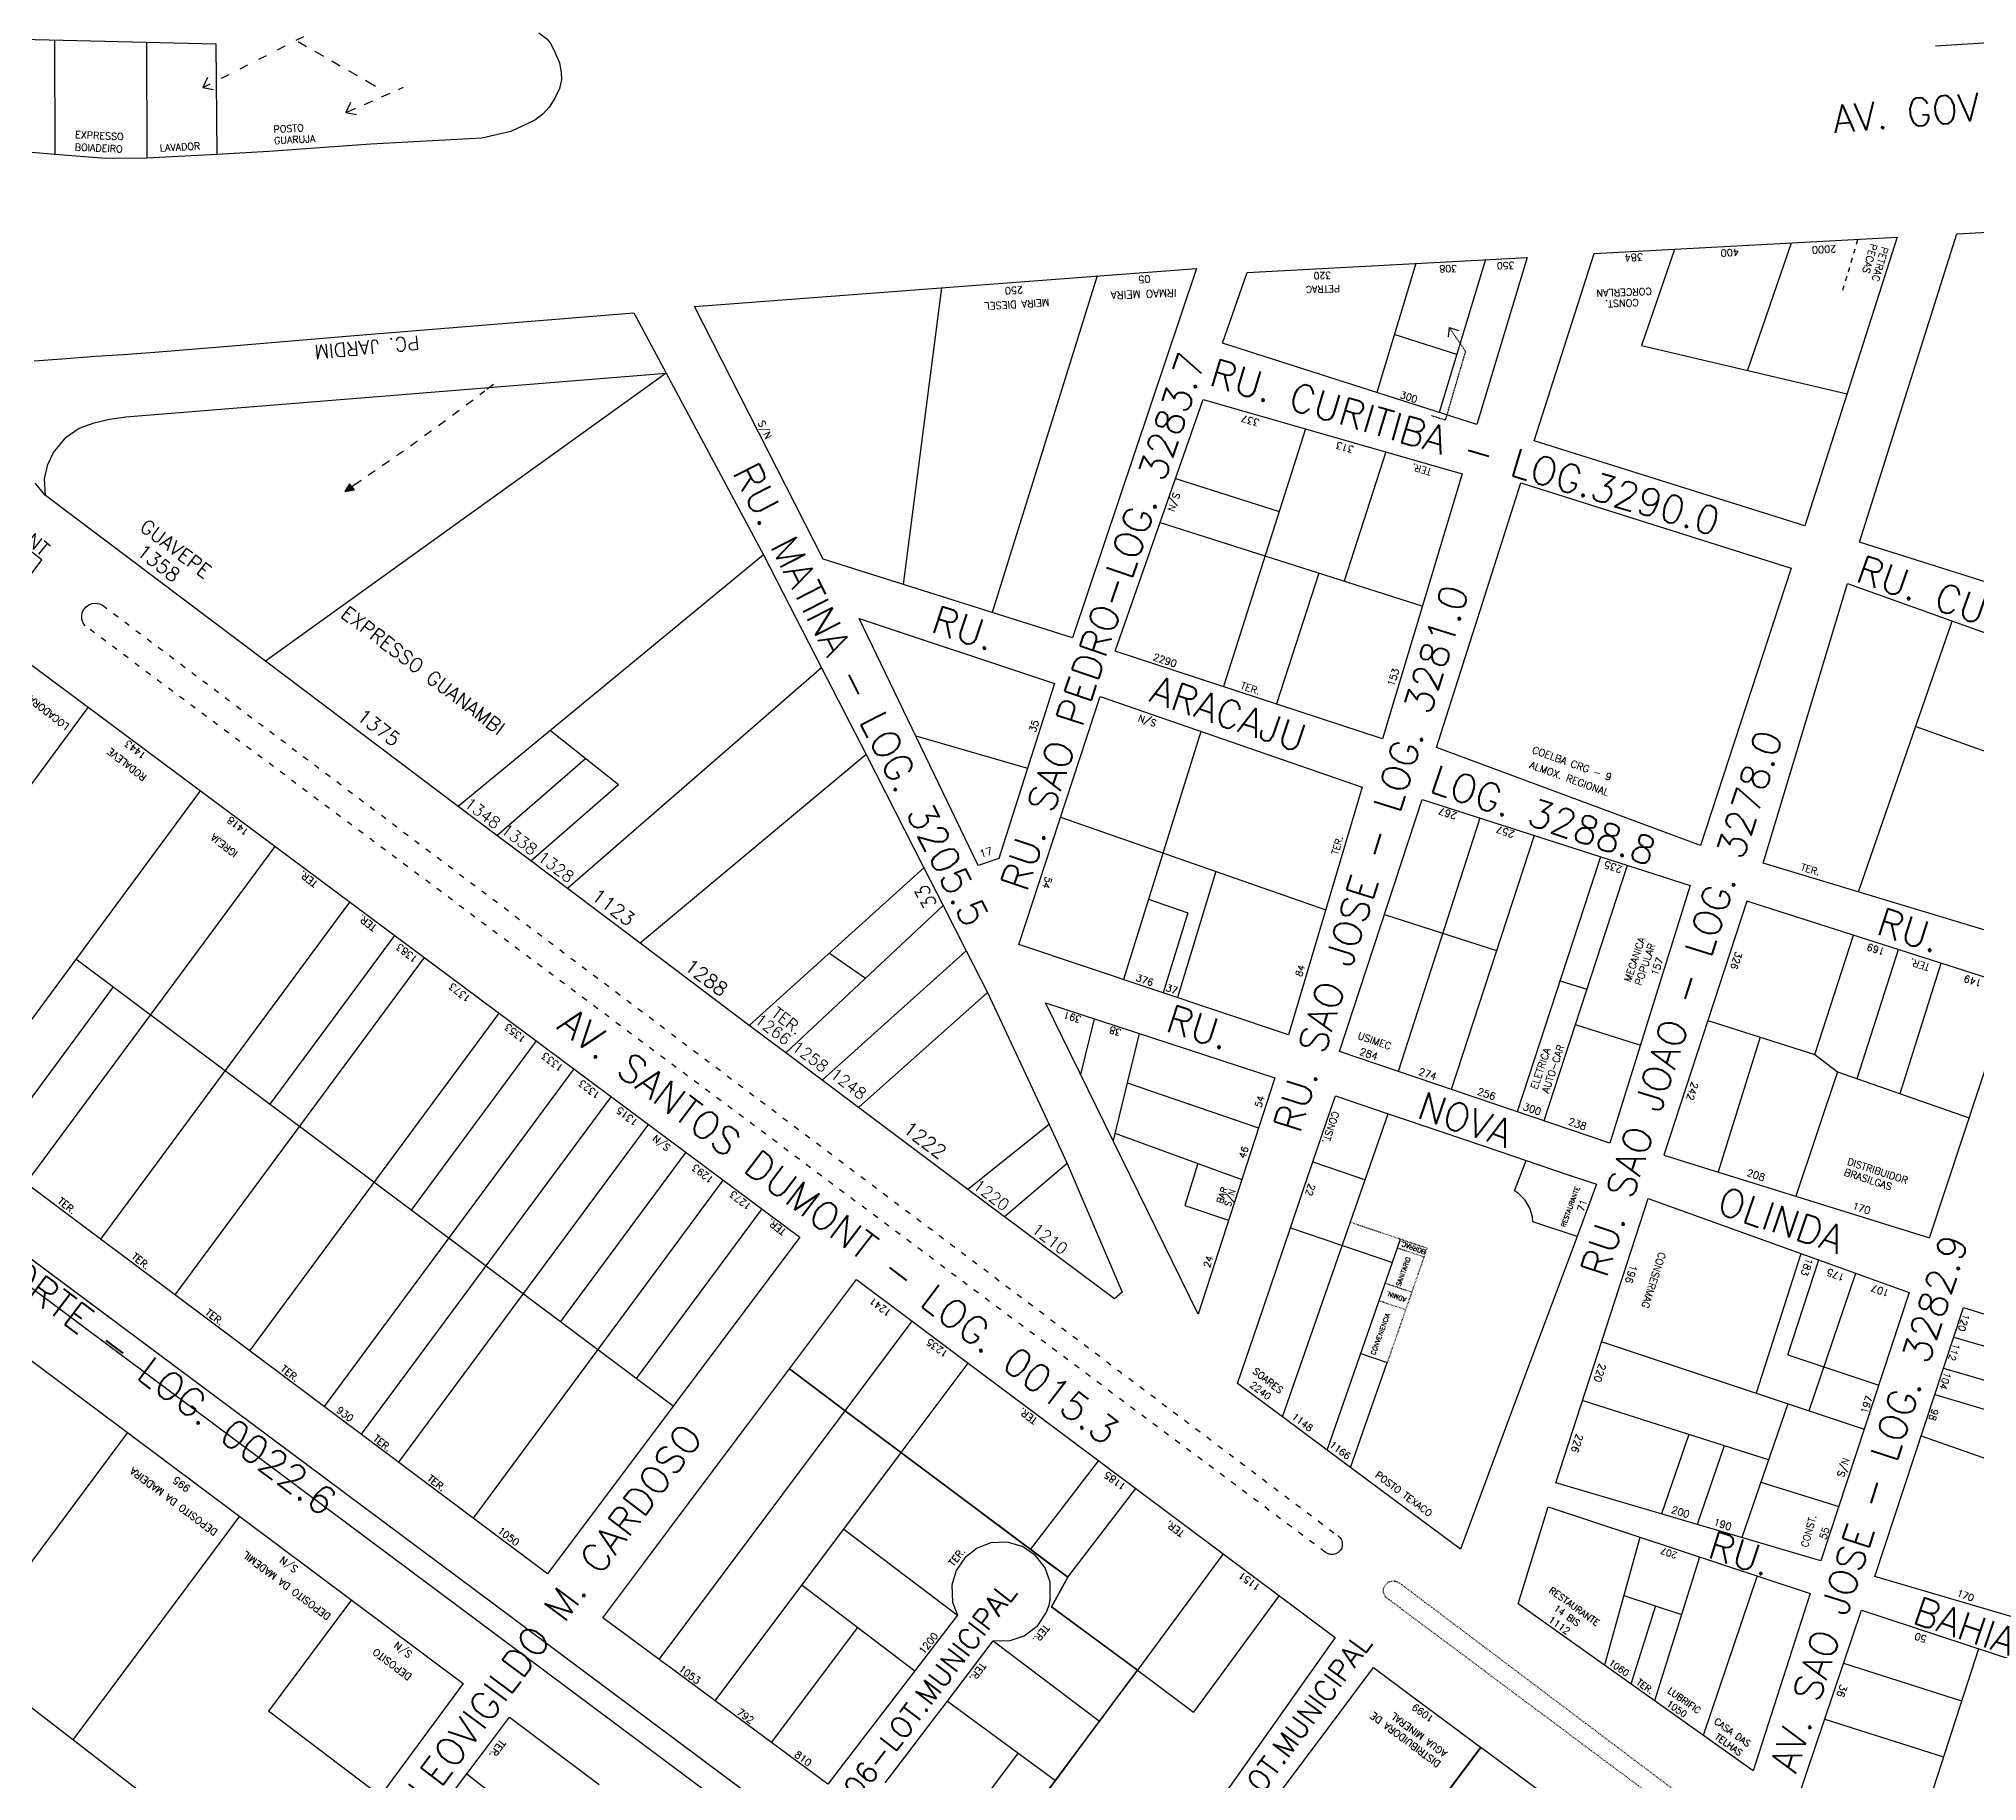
# Model space of a CAD drawing. Extents: x 714896 to 749292, y 8417558 to 8447149.
# Drawn here: x 738444 to 738860.4, y 8427548.8 to 8427923.2 of the extents above; entities that cross this region are included whole.
import ezdxf

# ---------------------------------------------------------------- set-up
doc = ezdxf.new("R2010")
doc.units = 0
doc.header["$MEASUREMENT"] = 0
doc.linetypes.add('ACAD_ISO03W100', pattern=[30, 12, -18])
for name, color, linetype in [('LOTE', 7, 'CONTINUOUS'), ('NUM-PORTA', 7, 'CONTINUOUS'), ('QUADRA', 6, 'CONTINUOUS'), ('TEXTO', 7, 'CONTINUOUS'), ('TEXTODERUA', 3, 'CONTINUOUS')]:
    doc.layers.add(name, color=color, linetype=linetype)
doc.styles.add('ROMANS', font='ROMANS.SHX', dxfattribs={"height": 1.5})

msp = doc.modelspace()

# ---------------------------------------------------------------- hatches: boundary and pattern name
at = {"layer": 'LOTE'}
msp.add_hatch(color=7, dxfattribs=at).paths.add_polyline_path([(738511.79, 8427826.22), (738510.71, 8427827.51), (738509.73, 8427825.88)])

# ---------------------------------------------------------------- linework, layer by layer
at = {"layer": 'LOTE', "color": 7}
for p, q in [((738437.26, 8427923.14), (738481.98, 8427922.1)), ((738447.33, 8427922.91), (738447.41, 8427898.29)), ((738467.12, 8427922.45), (738467.2, 8427897.48)), ((738481.98, 8427922.1), (738482.18, 8427898.32)), ((738499.67, 8427922.56), (738501.48, 8427921.52)), ((738503.29, 8427920.48), (738505.1, 8427919.45)), ((738506.91, 8427918.41), (738508.72, 8427917.37)), ((738510.53, 8427916.33), (738512.35, 8427915.29)), ((738480.19, 8427914.85), (738479.21, 8427912.67)), ((738479.21, 8427912.67), (738481.47, 8427912.26)), ((738514.16, 8427914.25), (738516.32, 8427913.01)), ((738517.59, 8427910.66), (738519.43, 8427911.47)), ((738521.27, 8427912.28), (738522.32, 8427912.74)), ((738510.93, 8427909.49), (738509.94, 8427907.31)), ((738509.94, 8427907.31), (738512.06, 8427908.24)), ((738509.94, 8427907.31), (738512.2, 8427906.9)), ((738513.9, 8427909.04), (738515.74, 8427909.85)), ((738795.36, 8427877.91, 530.1), (738788.27, 8427857.28, 528.96)), ((738820.4, 8427879.27, 530.1), (738811.01, 8427851.93, 528.59)), ((738833.87, 8427877.07, 529.58), (738834.16, 8427878.06, 529.71)), ((738834.46, 8427879.06, 529.88), (738834.76, 8427880.05, 530.1)), ((738832.7, 8427873.12, 529.24), (738832.99, 8427874.11, 529.31)), ((738833.28, 8427875.09, 529.38), (738833.58, 8427876.08, 529.47)), ((738637.86, 8427869.66, 527.7), (738629.66, 8427805.92, 527.26)), ((738671.33, 8427872.19, 527.7), (738648.8, 8427799.87, 527.26)), ((738831.53, 8427869.18, 529.06), (738831.82, 8427870.16, 529.1)), ((738832.11, 8427871.15, 529.14), (738832.41, 8427872.13, 529.19)), ((738788.27, 8427857.28, 528.96), (738832.44, 8427846.89, 528.47)), ((738578.76, 8427851.34), (738492.66, 8427789.43, 533.8)), ((738541.68, 8427848.91, 529.13), (738540.21, 8427847.78, 529.12)), ((738537.27, 8427845.53, 529.11), (738535.78, 8427844.41, 529.11)), ((738539.79, 8427847.45, 529.12), (738538.74, 8427846.65, 529.11)), ((738531.32, 8427841.09, 529.1), (738529.83, 8427839.99, 529.11)), ((738534.3, 8427843.3, 529.1), (738532.81, 8427842.19, 529.1)), ((738525.33, 8427836.74, 529.12), (738523.82, 8427835.66, 529.13)), ((738528.33, 8427838.9, 529.11), (738526.83, 8427837.82, 529.12)), ((738716.08, 8427839.36, 531.96), (738698.49, 8427783.97, 526.06)), ((738519.28, 8427832.46, 529.16), (738517.76, 8427831.4, 529.18)), ((738522.31, 8427834.59, 529.14), (738520.8, 8427833.52, 529.15)), ((738733.37, 8427834.38, 531.96), (738724.39, 8427806.64, 528.39)), ((738513.2, 8427828.26, 529.23), (738510.78, 8427826.63, 529.26)), ((738516.24, 8427830.35, 529.19), (738514.72, 8427829.31, 529.21)), ((738688.15, 8427828.67, 528.12), (738710.43, 8427821.58, 528.34)), ((738684.86, 8427819.23, 528.12), (738741.09, 8427801.32, 528.68)), ((738599.65, 8427812.3, 527.77), (738534.09, 8427758.24, 532.15)), ((738718.96, 8427808.32, 529.67), (738709.88, 8427780.25, 526.06)), ((738834.9, 8427739.86, 525.58), (738854.97, 8427798.06, 529.1)), ((738612.1, 8427788.02, 527.75), (738557.53, 8427740.59, 532.15)), ((738553.88, 8427774.56, 529.66), (738568.52, 8427762.92, 529.67)), ((738632.34, 8427773.39, 528.5), (738656.38, 8427766.42, 529.51)), ((738693.6, 8427774.3, 527.43), (738676.99, 8427721.04, 524.1)), ((738621.67, 8427769.36, 527.73), (738573.16, 8427728.82, 532.15)), ((738663.47, 8427755.91, 532.11), (738720.43, 8427736.03, 527.58)), ((738753.51, 8427755.73, 530.51), (738736.01, 8427701.28)), ((738765.2, 8427751.98, 532.86), (738747.37, 8427697.43)), ((738634.08, 8427745.07, 527.71), (738596.6, 8427711.18, 532.14)), ((738696.82, 8427744.23, 527.59), (738688.56, 8427717.16, 524.11)), ((738779.48, 8427747.4, 532.86), (738761.58, 8427692.63, 530.51)), ((738785.19, 8427745.56, 532.86), (738767.27, 8427690.71, 530.51)), ((738638.21, 8427736.98, 527.69), (738604.41, 8427705.3, 532.14)), ((738682.38, 8427738.33, 524.77), (738690.77, 8427735.4, 524.1)), ((738690.77, 8427735.4, 526.31), (738685.52, 8427718.18, 524.1)), ((738825.52, 8427704.94, 529.58), (738833.79, 8427730.56, 528.7)), ((738643.2, 8427727.21, 527.67), (738612.23, 8427699.41, 532.13)), ((738613.8, 8427726.73, 529.14), (738621.53, 8427721.35, 528.97)), ((738834.57, 8427699.75, 529.8), (738843.48, 8427727.46, 528.7)), ((738843.84, 8427696.52, 530), (738852.6, 8427724.54, 528.7)), ((738647.76, 8427718.28, 527.65), (738620.04, 8427693.53, 532.13)), ((738670.7, 8427712.59), (738667.78, 8427700.64, 0.73)), ((738802.5, 8427712.22, 528.69), (738825.52, 8427704.94, 529.58)), ((738680.35, 8427709.44, 530.23), (738674.73, 8427686.47, 531.64)), ((738813.74, 8427708.67, 529.31), (738804.72, 8427679.71, 530.73)), ((738825.52, 8427704.94, 529.58), (738830.34, 8427701.22, 529.72)), ((738677.79, 8427698.88, 531.04), (738706, 8427689.16, 531.01)), ((738830.34, 8427701.22, 529.72), (738821.38, 8427674.52, 530.73)), ((738830.34, 8427701.22, 529.72), (738858.67, 8427691.36, 530.73)), ((738660.99, 8427689.89, 527.74), (738643.56, 8427675.94, 532.08)), ((738675.12, 8427688.02, 531.56), (738702.41, 8427678.08, 531.01)), ((738664.89, 8427681.51), (738651.4, 8427670.08)), ((738692.96, 8427681.53, 531.06), (738690.17, 8427672.52, 531.23)), ((738690.17, 8427672.52, 531.23), (738699.57, 8427669.31, 531.01)), ((738812.98, 8427632.24, 534.75), (738822.57, 8427662.17, 532.17)), ((738819.67, 8427640.43, 533.63), (738826.34, 8427660.82, 532.17)), ((738824.3, 8427628.46, 534.29), (738834.31, 8427657.95, 532.17)), ((738617.21, 8427628.37, 539.89), (738631.61, 8427647.61, 539.7)), ((738779.78, 8427643.21, 534.78), (738836.09, 8427624.41, 532.76)), ((738819.67, 8427640.43, 533.46), (738839.22, 8427633.91, 532.76)), ((738855.34, 8427644.2, 534.12), (738869.49, 8427640.03, 533.42)), ((738629.23, 8427619.39, 539.66), (738643.62, 8427638.63, 539.7)), ((738853.14, 8427637.55, 534.12), (738867.57, 8427633.3, 533.41)), ((738851.26, 8427631.85, 534.12), (738865.93, 8427627.53, 533.4)), ((738577.24, 8427574.96, 540.43), (738617.22, 8427628.38, 539.89)), ((738815.56, 8427617.82, 535.45), (738775.7, 8427630.5, 534.78)), ((738819.72, 8427629.88, 534.54), (738809.81, 8427601.16, 539.59)), ((738463.05, 8427623.7), (738427.51, 8427576.02, 3.28)), ((738589.3, 8427566.04, 540.43), (738629.28, 8427619.46, 539.89)), ((738798.42, 8427623.27, 536.59), (738792.54, 8427606.23, 539.59)), ((738806.04, 8427620.85, 536.62), (738800.22, 8427603.98, 539.59)), ((738848.36, 8427623.04, 534.12), (738891.53, 8427607.71, 533.12)), ((738657.01, 8427598.61, 539.48), (738671.65, 8427617.67, 539.7)), ((738665.02, 8427592.62, 539.48), (738679.66, 8427611.68, 539.7)), ((738813.92, 8427613.04, 536.04), (738830.63, 8427607.84, 532.76)), ((738487.08, 8427605.74), (738451.27, 8427557.7, 3.31)), ((738616.91, 8427602.93, 539.5), (738641.31, 8427584.44, 539.34)), ((738787.91, 8427601.18, 534.65), (738780.29, 8427573.71, 533.74)), ((738698.41, 8427597.65, 539.7), (738679.98, 8427572.65, 540.43)), ((738800.7, 8427596.97, 534.65), (738791.07, 8427566.05, 533.74)), ((738607.92, 8427590.92, 539.49), (738632.18, 8427572.53, 539.34)), ((738813.11, 8427592.91, 536.1), (738801.5, 8427558.64, 533.74)), ((738511.11, 8427587.78), (738493.29, 8427563.87, 1.65)), ((738710.42, 8427588.67, 539.7), (738691.99, 8427563.67, 540.43)), ((738791.24, 8427586.45, 534.23), (738786, 8427569.66, 533.74)), ((738601.36, 8427557.12, 540.43), (738619.88, 8427581.86, 540.18)), ((738648.99, 8427578.98, 539.49), (738671.84, 8427561.67, 539.34)), ((738831.67, 8427574.15), (738857.03, 8427566.09, 0.58)), ((738860.64, 8427577.25, 534.86), (738844.41, 8427527.09, 535.96)), ((738639.17, 8427566, 539.63), (738662.38, 8427548.96, 539.49)), ((738517.33, 8427545.67), (738493.29, 8427563.87, 1.65)), ((738827.62, 8427562.14), (738853.13, 8427554.04, 0.58)), ((738654.32, 8427554.87, 539.5), (738636.42, 8427530.93, 540.42))]:
    msp.add_line(p, q, dxfattribs=at)
at = {"layer": 'LOTE', "color": 7, "linetype": 'ACAD_ISO03W100', "ltscale": 0.15, "flags": 128}
msp.add_lwpolyline([(738479.21, 8427912.67), (738535.81, 8427941.31)], dxfattribs=at)
at = {"layer": 'LOTE', "color": 7, "linetype": 'CONTINUOUS'}
msp.add_lwpolyline([(738936.97, 8427936.25), (738933.82, 8427926.76), (738926.63, 8427930.28), (738918.21, 8427933.11), (738909.85, 8427934.73), (738905.65, 8427935.12), (738902.11, 8427935.24), (738894.1, 8427934.78), (738886.1, 8427933.32), (738877.61, 8427930.58), (738869.75, 8427926.79), (738862.9, 8427922.32), (738851.38, 8427921.59), (738851.38, 8427921.59)], dxfattribs=at)
at = {"layer": 'LOTE', "color": 7, "flags": 128}
for points in [[(738739.75, 8427874.89), (738731.39, 8427847.16)], [(738754.73, 8427875.7), (738744.82, 8427842.86)], [(738748.58, 8427855.31), (738735.14, 8427859.61)], [(738784.45, 8427588.7), (738796.85, 8427584.59)], [(738679.98, 8427572.65), (738691.99, 8427563.67)]]:
    msp.add_lwpolyline(points, dxfattribs=at)
at = {"layer": 'LOTE', "color": 3, "linetype": 'ACAD_ISO03W100', "ltscale": 0.005, "flags": 128}
msp.add_lwpolyline([(738743.14, 8427842.21), (738746.17, 8427841.25), (738750.48, 8427855.99), (738746.97, 8427861.09)], dxfattribs=at)
at = {"layer": 'LOTE', "color": 3, "flags": 128}
for points in [[(738746.97, 8427861.09), (738746.72, 8427859.12)], [(738746.97, 8427861.09), (738748.91, 8427860.47)]]:
    msp.add_lwpolyline(points, dxfattribs=at)
at = {"layer": 'LOTE', "color": 7}
for points in [[(738445.39, 8427825.01), (738445.21, 8427828.61), (738445.91, 8427831.71), (738447.13, 8427834.27), (738449.87, 8427837.55), (738452.66, 8427839.47), (738455.87, 8427840.62), (738459.19, 8427841.42), (738462.65, 8427841.95), (738578.76, 8427851.34)], [(738542.38, 8427752), (738561.43, 8427768.56)], [(738549.65, 8427746.52), (738568.52, 8427762.92)]]:
    msp.add_lwpolyline(points, dxfattribs=at)
msp.add_lwpolyline([(738511.79, 8427826.22), (738510.71, 8427827.51), (738509.73, 8427825.88), (738511.79, 8427826.22)], close=True, dxfattribs=at)
at = {"layer": 'LOTE', "color": 7, "linetype": 'ACAD_ISO03W100', "ltscale": 0.1, "elevation": 524.92}
msp.add_lwpolyline([(738723.01, 8427601.56), (738723.47, 8427601.15), (738723.79, 8427600.65), (738723.97, 8427600.08), (738723.98, 8427599.41), (738723.85, 8427598.89), (738723.59, 8427598.42), (738723.12, 8427597.94), (738722.58, 8427597.63), (738722.01, 8427597.49), (738721.39, 8427597.52), (738720.83, 8427597.69), (738720.32, 8427598.02), (738453.92, 8427797.01), (738453.48, 8427797.67), (738453.24, 8427798.37), (738453.18, 8427799.04), (738453.32, 8427799.88), (738453.65, 8427800.57), (738454.13, 8427801.13), (738454.73, 8427801.56), (738455.45, 8427801.83), (738456.18, 8427801.9), (738457, 8427801.77), (738457.65, 8427801.47), (738723.01, 8427601.56)], close=True, dxfattribs=at)
at = {"layer": 'LOTE', "color": 7, "linetype": 'CONTINUOUS', "flags": 128}
for points in [[(738403.42, 8427710.25), (738454.58, 8427779.48)], [(738847.16, 8427775.43), (738882.51, 8427762.79)], [(738478.65, 8427761.57), (738425.19, 8427689.24)], [(738494.69, 8427749.63), (738441.2, 8427677.26)], [(738510.73, 8427737.69), (738457.21, 8427665.27)], [(738733.03, 8427734.99), (738757.12, 8427727.27)], [(738520.36, 8427730.53), (738493.57, 8427694.27)], [(738580.25, 8427629.39), (738451.94, 8427725.43)], [(738526.78, 8427725.75), (738473.22, 8427653.29)], [(738459.94, 8427719.44), (738433.19, 8427683.25)], [(738542.82, 8427713.81), (738489.24, 8427641.3)], [(738774.03, 8427711.4), (738788.01, 8427706.91)], [(738550.84, 8427707.84), (738523.96, 8427671.46)], [(738558.87, 8427701.87), (738505.25, 8427629.32)], [(738566.89, 8427695.9), (738513.25, 8427623.33)], [(738711.11, 8427627.1), (738733.86, 8427692.21)], [(738574.91, 8427689.93), (738521.26, 8427617.33)], [(738582.93, 8427683.96), (738556.04, 8427647.57)], [(738717.67, 8427681.86), (738728.97, 8427678.03)], [(738590.95, 8427677.99), (738537.27, 8427605.35)], [(738599.27, 8427671.8), (738572.32, 8427635.33)], [(738712.84, 8427667.66), (738734.76, 8427660.23)], [(738727.97, 8427640.71), (738733.65, 8427638.79)], [(738725.78, 8427616.18), (738733.65, 8427638.79)], [(738535.95, 8427550.37), (738583.72, 8427512.84)]]:
    msp.add_lwpolyline(points, dxfattribs=at)
at = {"layer": 'LOTE', "color": 7, "linetype": 'CONTINUOUS', "elevation": 532.86, "flags": 128}
msp.add_lwpolyline([(738770.78, 8427720.78), (738776.5, 8427718.95)], dxfattribs=at)
at = {"layer": 'LOTE', "color": 7, "linetype": 'CONTINUOUS', "flags": 128}
msp.add_lwpolyline([(738774.42, 8427665.8), (738764.94, 8427669.01, 0.246642), (738761.01, 8427675.62), (738763.46, 8427682.18)], format="xyb", dxfattribs=at)
at = {"layer": 'LOTE', "color": 7, "ltscale": 0.01, "flags": 128}
msp.add_lwpolyline([(738720.74, 8427619.93), (738736.51, 8427665.27)], dxfattribs=at)
at = {"layer": 'LOTE', "color": 7, "linetype": 'ACAD_ISO03W100', "ltscale": 0.01, "flags": 128}
for points in [[(738725.72, 8427668.92), (738742.19, 8427663.34)], [(738742.19, 8427663.34), (738733.65, 8427638.79)], [(738735.85, 8427663.38), (738741.54, 8427661.45)], [(738733.22, 8427655.82), (738738.91, 8427653.9)], [(738731.91, 8427652.04), (738737.59, 8427650.12)]]:
    msp.add_lwpolyline(points, dxfattribs=at)
at = {"layer": 'LOTE', "color": 7, "linetype": 'ACAD_ISO03W100', "ltscale": 0.005, "elevation": 537.31}
for points in [[(738441.54, 8427661.62), (738545.92, 8427583.74), (738556.16, 8427576.11), (738606.48, 8427538.56), (738612.81, 8427533.84), (738716, 8427456.85), (738722.61, 8427451.91), (738775.13, 8427412.73), (738779.8, 8427409.25), (738884.7, 8427330.98)], [(738878.57, 8427329.32), (738780.5, 8427402.49), (738769.3, 8427410.84), (738720.21, 8427447.47), (738710.7, 8427454.56), (738608.12, 8427531.1), (738598.74, 8427538.09), (738552.96, 8427572.25), (738542.82, 8427579.81), (738438.96, 8427657.31)]]:
    msp.add_lwpolyline(points, dxfattribs=at)
at = {"layer": 'LOTE', "color": 7, "linetype": 'ACAD_ISO03W100', "ltscale": 0.01, "elevation": 536.45}
msp.add_lwpolyline([(738993.23, 8427394.22), (738734.04, 8427587.8), (738733.52, 8427588.14), (738733.24, 8427588.45), (738732.96, 8427588.99), (738732.84, 8427589.47), (738732.86, 8427590.12), (738733, 8427590.56), (738733.32, 8427591.09), (738733.8, 8427591.51), (738734.23, 8427591.72), (738734.82, 8427591.85), (738735.37, 8427591.81), (738735.81, 8427591.67), (738736.33, 8427591.34), (738994.83, 8427396.49)], dxfattribs=at)
at = {"layer": 'LOTE', "color": 7, "elevation": 533.16, "flags": 128}
msp.add_lwpolyline([(738475.23, 8427539.23), (738427.51, 8427576.02)], dxfattribs=at)
at = {"layer": 'QUADRA', "color": 6, "linetype": 'CONTINUOUS'}
for points in [[(738551.41, 8427924.44), (738553.1, 8427923.15), (738553.79, 8427922.32), (738554.71, 8427920.62), (738555.79, 8427917.97), (738556.18, 8427915.91), (738556.22, 8427914.3), (738555.84, 8427912.48), (738554.8, 8427910.38), (738553.61, 8427908.49), (738552.24, 8427906.94), (738550.55, 8427905.69), (738545.38, 8427903.25), (738539.12, 8427901.79), (738515.33, 8427900.49), (738493.39, 8427898.92), (738482.18, 8427898.32), (738467.2, 8427897.48), (738458.36, 8427897.47), (738447.41, 8427898.29), (738437.45, 8427899.17)], [(738625.81, 8427548.42), (738630.04, 8427553.97), (738635.18, 8427560.74), (738639.17, 8427566), (738644.3, 8427572.78), (738648.99, 8427578.98), (738652.62, 8427579.02), (738655.64, 8427580.05), (738658.57, 8427582.28), (738660.37, 8427584.95), (738661, 8427586.65), (738661.24, 8427587.7), (738661.21, 8427591.58), (738660.12, 8427594.62), (738658.05, 8427597.31), (738655.29, 8427599.2), (738652, 8427600.15), (738648.5, 8427600), (738645.54, 8427598.89), (738642.87, 8427596.81), (738641.03, 8427594.07), (738640.11, 8427590.94), (738640.26, 8427587.25), (738641.31, 8427584.44), (738637.53, 8427579.51), (738632.18, 8427572.53), (738621.49, 8427558.59), (738613.48, 8427548.16), (738601.36, 8427557.12), (738589.3, 8427566.04), (738580.38, 8427572.63), (738577.24, 8427574.96), (738570.84, 8427579.68), (738565.16, 8427583.89), (738573.94, 8427595.62), (738584.77, 8427610.08), (738596.2, 8427625.35), (738605.2, 8427637.37), (738605.2, 8427637.37), (738617.22, 8427628.38), (738629.35, 8427619.3), (738641.84, 8427609.96), (738646.72, 8427606.31), (738652.41, 8427602.05), (738657.46, 8427598.28), (738661.12, 8427595.54), (738663.11, 8427594.05), (738665.02, 8427592.62), (738661.48, 8427586.3), (738667.77, 8427581.66), (738675.34, 8427576.08), (738679.98, 8427572.65), (738674.64, 8427565.47), (738671.84, 8427561.67), (738667.55, 8427555.94), (738662.38, 8427548.96), (738658.25, 8427543.43)], [(738710.88, 8427546.76), (738719.92, 8427558.81), (738730.72, 8427573.2), (738738.67, 8427567.28), (738747.72, 8427560.54), (738753.7, 8427556.09), (738747.11, 8427547.28)]]:
    msp.add_lwpolyline(points, dxfattribs=at)
at = {"layer": 'QUADRA', "color": 6}
for points in [[(738856.01, 8427881.22), (738922.43, 8427884.82), (738893.79, 8427796.48), (738835.1, 8427814.98), (738856.01, 8427881.22)], [(738778.12, 8427876.99), (738843.2, 8427880.51), (738823.38, 8427818.53), (738765.22, 8427836.76), (738778.12, 8427876.99)], [(738584.85, 8427865.67), (738692.64, 8427873.79), (738666.02, 8427794.42), (738612.45, 8427811.38), (738584.85, 8427865.67)], [(738694.09, 8427845.69), (738749.71, 8427829.67), (738732.63, 8427772.73), (738675.2, 8427791.58), (738694.09, 8427845.69)], [(738403.2, 8427834.72), (738441.12, 8427806.51), (738444.63, 8427811.19), (738432.18, 8427820.73), (738432.18, 8427820.73), (738426.87, 8427825.69), (738422.5, 8427831.99), (738420.45, 8427836.2), (738418.57, 8427842.75), (738414.98, 8427839.34), (738410.82, 8427836.83), (738406.87, 8427835.34), (738403.2, 8427834.72)], [(738762.36, 8427827.75), (738820.38, 8427809.4), (738800.91, 8427749.87), (738744.19, 8427770.86), (738762.36, 8427827.75)], [(738832.48, 8427806.1), (738890.06, 8427785.52), (738871.32, 8427728.84), (738814.36, 8427746.07), (738832.48, 8427806.1)], [(738620.21, 8427798.6), (738662.17, 8427784.61), (738650.21, 8427747.05), (738645.73, 8427745.55), (738620.21, 8427798.6)], [(738671.96, 8427781.86), (738728.23, 8427762.35), (738712.46, 8427709.14), (738654.5, 8427728.59), (738671.96, 8427781.86)], [(738741.13, 8427759.7), (738798.69, 8427741.24), (738781.48, 8427685.9), (738723.38, 8427705.55), (738741.13, 8427759.7)], [(738810.86, 8427737.89), (738793.09, 8427683.3), (738850.13, 8427665.57), (738868.03, 8427719.63), (738810.86, 8427737.89)], [(738660.24, 8427716), (738709.49, 8427699.95), (738693.05, 8427649.16), (738660.24, 8427716)], [(738789.67, 8427674.02), (738845.78, 8427653.82), (738826.78, 8427596.17), (738769.85, 8427612.91), (738789.67, 8427674.02)], [(738857.43, 8427650.58), (738900.5, 8427637.1), (738882.97, 8427579.66), (738838.38, 8427592.77), (738857.43, 8427650.58)], [(738431.47, 8427647.3), (738535.14, 8427569.82), (738471.71, 8427483.78), (738368.64, 8427563.25), (738431.47, 8427647.3)], [(738768.18, 8427607.77), (738824.5, 8427589.14), (738812.22, 8427551.03), (738761.74, 8427586.9), (738768.18, 8427607.77)], [(738835.51, 8427585.52), (738879.88, 8427570.93), (738863.07, 8427513.16), (738821.55, 8427544.14), (738835.51, 8427585.52)]]:
    msp.add_lwpolyline(points, close=True, dxfattribs=at)
at = {"layer": 'QUADRA', "color": 6, "linetype": 'CONTINUOUS'}
for points in [[(738698.28, 8427857.74), (738703.55, 8427872.92), (738763.71, 8427876.19), (738752.89, 8427840.29), (738698.28, 8427857.74)], [(738749.34, 8427598.65), (738738.86, 8427606.45), (738729.37, 8427613.51), (738720.74, 8427619.93), (738711.11, 8427627.1), (738701.48, 8427634.26), (738705.88, 8427647.19), (738709.84, 8427658.83), (738712.84, 8427667.66), (738715.67, 8427675.99), (738717.67, 8427681.86), (738720.66, 8427690.67), (738722.49, 8427696.06), (738733.86, 8427692.21), (738745.35, 8427688.32), (738758.03, 8427684.02), (738763.46, 8427682.18), (738771.89, 8427679.32), (738778.61, 8427677.05), (738774.42, 8427665.8), (738768.65, 8427650.36), (738763.37, 8427636.24), (738756.4, 8427617.54), (738749.34, 8427598.65)], [(738605.2, 8427637.37), (738619.6, 8427656.59), (738631.61, 8427647.61), (738643.62, 8427638.63), (738679.66, 8427611.68), (738698.41, 8427597.65), (738722.47, 8427579.66), (738707.43, 8427558.39), (738696.06, 8427542.31), (738691.98, 8427542.56), (738689.31, 8427541.86), (738686.57, 8427540.25), (738684.11, 8427537.44), (738683.51, 8427535.89), (738677.91, 8427528.89), (738658.25, 8427543.43), (738671.84, 8427561.67), (738679.98, 8427572.65), (738661.48, 8427586.3), (738665.02, 8427592.62), (738617.21, 8427628.37), (738605.2, 8427637.37)], [(738770.7, 8427529.76), (738777.21, 8427538.63), (738753.71, 8427556.08), (738747.12, 8427547.27), (738770.7, 8427529.76)]]:
    msp.add_lwpolyline(points, close=True, dxfattribs=at)
at = {"layer": 'QUADRA', "color": 6}
msp.add_lwpolyline([(738442.97, 8427853.94), (738448.95, 8427854.37), (738456.14, 8427854.96), (738462.12, 8427855.34), (738468.91, 8427855.84), (738486.35, 8427857.24), (738510.96, 8427859.3), (738571.81, 8427864.31), (738578.76, 8427851.34), (738599.65, 8427812.3), (738612.1, 8427788.02), (738621.67, 8427769.36), (738634.08, 8427745.07), (738638.21, 8427736.98), (738643.2, 8427727.21), (738647.76, 8427718.28), (738660.99, 8427689.89), (738664.89, 8427681.51), (738676.66, 8427653.9), (738676.66, 8427653.9), (738675.04, 8427652.41), (738651.4, 8427670.08), (738643.56, 8427675.94), (738620.04, 8427693.53), (738612.23, 8427699.41), (738604.41, 8427705.3), (738596.6, 8427711.18), (738573.16, 8427728.82), (738557.53, 8427740.59), (738549.65, 8427746.52), (738542.38, 8427752), (738534.09, 8427758.24), (738492.66, 8427789.43), (738445.39, 8427825.01), (738443.19, 8427827.66)], dxfattribs=at)
at = {"layer": 'QUADRA', "color": 6, "flags": 128}
msp.add_lwpolyline([(738412.61, 8427770.82), (738409.81, 8427772.92), (738409.81, 8427772.92), (738428.91, 8427798.59), (738428.91, 8427798.59), (738607.45, 8427665.71), (738553.28, 8427593.36), (738401.17, 8427707.22), (738401.17, 8427707.22), (738403.42, 8427710.25), (738380.52, 8427727.39), (738380.52, 8427727.39), (738412.61, 8427770.82)], close=True, dxfattribs=at)
at = {"layer": 'QUADRA', "color": 6, "elevation": 537.31}
for points in [[(738441.54, 8427661.62), (738545.92, 8427583.74), (738556.16, 8427576.11), (738606.48, 8427538.56), (738612.81, 8427533.84), (738716, 8427456.85), (738722.61, 8427451.91), (738775.13, 8427412.73), (738779.8, 8427409.25), (738884.7, 8427330.98)], [(738878.57, 8427329.32), (738780.5, 8427402.49), (738769.3, 8427410.84), (738720.21, 8427447.47), (738710.7, 8427454.56), (738608.12, 8427531.1), (738598.74, 8427538.09), (738552.96, 8427572.25), (738542.82, 8427579.81), (738438.96, 8427657.31)]]:
    msp.add_lwpolyline(points, dxfattribs=at)
at = {"layer": 'QUADRA', "linetype": 'CONTINUOUS'}
msp.add_lwpolyline([(738527.06, 8427538.54), (738535.95, 8427550.37), (738540.57, 8427556.52), (738545.09, 8427562.55), (738556.06, 8427554.32), (738564.38, 8427548.07)], dxfattribs=at)

# ---------------------------------------------------------------- texts
at = {"layer": 'NUM-PORTA', "color": 7, "style": 'ROMANS'}
for s, height, rotation, p in [('400', 1.537, 183.0213, (738809.16, 8427878.07)), ('2000', 1.537, 182.9042, (738830.07, 8427878.8)), ('308', 1.476, 181.8116, (738748.62, 8427874.55)), ('350', 1.476, 181.8116, (738760.96, 8427875.22)), ('384', 1.536, 182.9719, (738788.55, 8427877.04)), ('250', 1.53, 184.0786, (738655.37, 8427870.02)), ('05', 1.54, 183.9846, (738682.74, 8427872.35)), ('320', 1.476, 181.8116, (738721.58, 8427873.08)), ('S/N', 1.485, 296.0346, (738598.38, 8427840.67)), ('337', 1.512, 162.9404, (738706.32, 8427841.27)), ('S/N', 1.512, 251.154, (738687.73, 8427825.83)), ('1358', 3, 322.0231, (738464.73, 8427812.51)), ('2290', 1.512, 341.7387, (738683.2, 8427789.72)), ('153', 1.514, 71.7979, (738735.06, 8427783.9)), ('1375', 3, 322.6791, (738511.96, 8427777.12)), ('S/N', 1.467, 161.1282, (738684.25, 8427776.67)), ('35', 1.528, 71.0603, (738658.03, 8427774.01)), ('1443', 1.5, 141.8846, (738467.19, 8427769.43)), ('1348', 2.5, 322.81, (738535.13, 8427758.4)), ('267', 1.541, 161.247, (738748.76, 8427756.83)), ('1418', 1.5, 141.8846, (738489.22, 8427752.99)), ('1338', 2.5, 322.8078, (738543.01, 8427752.75)), ('257', 1.541, 161.247, (738761.14, 8427752.86)), ('17', 1.618, 16.9225, (738646.34, 8427747.2)), ('1328', 2.5, 322.8301, (738550.9, 8427746.85)), ('235', 1.541, 161.247, (738784.31, 8427745.29)), ('1123', 3, 322.826, (738562.37, 8427738.51)), ('33', 3, 118.4054, (738637.03, 8427737.22)), ('54', 1.479, 251.8327, (738660.26, 8427743.26)), ('1383', 1.5, 141.7897, (738525.55, 8427725.7)), ('169', 1.524, 162.2548, (738840.68, 8427727.64)), ('1288', 3, 322.8225, (738582.34, 8427723.39)), ('84', 1.44, 73.3729, (738715.27, 8427721.54)), ('157', 1.541, 71.247, (738791.71, 8427721.71)), ('326', 1.491, 252.0806, (738808.49, 8427727.16)), ('1373', 1.5, 141.7897, (738536.91, 8427717.24)), ('376', 1.483, 340.7114, (738679.49, 8427720.85)), ('37', 1.483, 340.7114, (738685.9, 8427718.7)), ('149', 1.519, 162.2318, (738861.49, 8427720.87)), ('1353', 1.5, 141.7897, (738548.82, 8427708.52)), ('1266', 2.5, 322.8386, (738597.51, 8427711.93)), ('391', 1.482, 161.9493, (738668.05, 8427713.06)), ('38', 1.482, 161.9493, (738676.65, 8427710.25)), ('1258', 2.5, 322.8447, (738605.53, 8427706.09)), ('1333', 1.5, 141.7897, (738556.82, 8427702.33)), ('284', 1.541, 341.247, (738727.56, 8427704.93)), ('1323', 1.5, 141.7897, (738564.72, 8427696.44)), ('1248', 2.5, 322.8447, (738613.73, 8427700.25)), ('274', 1.541, 341.247, (738740.21, 8427700.65)), ('242', 1.528, 252.3932, (738799.04, 8427699.14)), ('54', 1.473, 72.1392, (738706.54, 8427693.39)), ('256', 1.542, 341.2978, (738752.86, 8427696.37, 0.02)), ('300', 1.542, 341.3125, (738762.66, 8427693.1, 0.01)), ('1315', 1.5, 141.7897, (738572.83, 8427690.63)), ('238', 1.542, 341.2978, (738772.38, 8427689.93, 0.02)), ('S/N', 1.5, 141.7897, (738579.81, 8427685.22)), ('1222', 3, 322.8445, (738629.28, 8427688.49)), ('46', 1.472, 72.0996, (738703.12, 8427682.48)), ('1293', 1.5, 141.7897, (738589.1, 8427678.3)), ('1220', 2.5, 322.7623, (738644.42, 8427676.35)), ('208', 1.532, 342.5488, (738810.76, 8427678.89)), ('1273', 1.5, 141.7897, (738597.18, 8427672.58)), ('S/N', 1.4, 72.1022, (738699.93, 8427672.1)), ('22', 1.5, 251.2529, (738716.82, 8427677.3)), ('71', 1.5, 71.2529, (738775.8, 8427671.03)), ('170', 1.531, 342.5669, (738833.42, 8427671.76)), ('1210', 2.5, 322.7623, (738656.98, 8427666.94)), ('24', 1.471, 72.1226, (738695.51, 8427659)), ('196', 1.575, 252.2376, (738785.9, 8427659.91)), ('183', 1.518, 250.1127, (738823.74, 8427661.36, 0.01)), ('175', 1.518, 160.1127, (738832.05, 8427657.65)), ('107', 1.52, 159.8015, (738841.62, 8427654.25)), ('1241', 1.502, 143.2582, (738627.25, 8427649.73)), ('120', 1.472, 251.7856, (738857.4, 8427649.34)), ('1235', 1.502, 143.2582, (738639.47, 8427640.94)), ('112', 1.472, 251.7856, (738855.31, 8427643.02)), ('220', 1.574, 252.2717, (738779.19, 8427638.69)), ('104', 1.472, 251.7856, (738853.39, 8427636.82)), ('2240', 1.464, 322.6897, (738703.99, 8427633.66)), ('930', 1.5, 322.7605, (738507.77, 8427628.24)), ('1148', 1.462, 323.1698, (738712.97, 8427626.84)), ('197', 1.527, 72.0545, (738836.72, 8427627.59)), ('98', 1.472, 251.7856, (738850.7, 8427628.94)), ('1166', 1.462, 323.1698, (738721.06, 8427620.82)), ('226', 1.57, 252.3811, (738774.29, 8427623.56)), ('1185', 1.502, 143.2582, (738677.66, 8427612.39)), ('S/N', 1.527, 72.0545, (738831.68, 8427613.99)), ('200', 1.526, 342.1011, (738794.55, 8427606.52, 538.12)), ('1050', 1.5, 322.7605, (738542.37, 8427602.35)), ('190', 1.526, 342.1011, (738803.59, 8427603.86, 538.12)), ('55', 1.526, 72.1011, (738827.89, 8427600.61)), ('207', 1.397, 161.0857, (738796.07, 8427597.9)), ('1151', 1.502, 143.2582, (738706.56, 8427590.77)), ('170', 1.439, 340.3302, (738855.89, 8427588.65)), ('1112', 1.5, 324.4905, (738768.08, 8427583.17)), ('1200', 1.507, 51.4826, (738634.05, 8427575.97)), ('50', 1.498, 161.9117, (738849.66, 8427579.95)), ('1060', 1.397, 324.4905, (738781.05, 8427573.98)), ('1053', 1.503, 323.4954, (738581.25, 8427572.62)), ('36', 1.613, 251.042, (738831.01, 8427569.78)), ('1099', 1.501, 143.2752, (738743.79, 8427562.51)), ('1050', 1.397, 324.4905, (738793.5, 8427565.17)), ('792', 1.503, 323.4954, (738593.8, 8427563.34, -540.43)), ('810', 1.503, 323.4954, (738606.16, 8427554.2, -540.43))]:
    msp.add_text(s, height=height, rotation=rotation, dxfattribs=at).set_placement(p)
at = {"layer": 'NUM-PORTA', "style": 'ROMANS'}
for s, height, rotation, p in [('300', 1.461, 342.2826, (738736.26, 8427846.05)), ('313', 1.495, 163.6419, (738726.6, 8427835.53)), ('995', 1.528, 143.131, (738476.64, 8427612.02)), ('S/N', 1.528, 143.131, (738499.82, 8427594.69)), ('S/N', 1.528, 143.131, (738524.35, 8427576.36))]:
    msp.add_text(s, height=height, rotation=rotation, dxfattribs=at).set_placement(p)
at = {"layer": 'TEXTO', "style": 'ROMANS'}
for s, height, rotation, p in [('EXPRESSO', 1.5, 357.6095, (738451.75, 8427901.82)), ('POSTO', 1.5, 3.087, (738494.42, 8427902.94)), ('GUARUJA', 1.5, 3.087, (738494.55, 8427900.51)), ('BOIADEIRO', 1.5, 357.6095, (738451.67, 8427899.15)), ('LAVADOR', 1.5, 3.087, (738470, 8427898.93)), ('PECAS', 1.538, 254.377, (738837.45, 8427879.27)), ('PETRAC', 1.538, 253.8875, (738839.82, 8427878.61)), ('IRMAO MEIRA', 1.6555, 182.104, (738688.33, 8427869.4)), ('CORCERLAN', 1.528, 182.1513, (738790.44, 8427869.68)), ('MEIRA DIESEL', 1.5457, 183.3849, (738660.97, 8427867.28)), ('CONST.', 1.526, 181.9578, (738787.64, 8427867.24)), ('PC. JARDIM', 3, 185.4223, (738525.65, 8427859.41)), ('TER.', 1.495, 163.6419, (738743.25, 8427830.74)), ('GUAVEPE', 3, 322.9128, (738465.4, 8427817.77)), ('EXPRESSO GUANAMBI', 3, 322.8516, (738508.62, 8427799.13)), ('LOCADORA DE VEICULOS', 1.5, 141.8846, (738450.61, 8427775.73)), ('TER.', 1.515, 341.8529, (738701.98, 8427783.55)), ('RODALEVE', 1.5, 141.8846, (738467.27, 8427764.77)), ('COELBA CRG - 9', 1.5225, 340.3164, (738764.63, 8427769.76)), ('ALMOX. REGIONAL', 1.5225, 340.0486, (738764.08, 8427766.54)), ('IGREJA', 1.5, 141.8846, (738486.85, 8427748.36)), ('TER.', 1.439, 73.3414, (738723.02, 8427747.72)), ('TER.', 1.5, 141.8846, (738504.02, 8427741.95)), ('TER.', 1.469, 342.9475, (738822.35, 8427744.58)), ('TER.', 1.5, 141.8846, (738516.67, 8427732.53)), ('MECANICA', 1.536, 71.389, (738785.91, 8427720.39)), ('POPULAR', 1.54, 71.3458, (738788.25, 8427719.61)), ('TER.', 1.523, 162.2509, (738850.31, 8427724.31)), ('TER.', 2.5, 322.685, (738601.15, 8427713.32)), ('USIMEC', 1.527, 340.9731, (738727.13, 8427708.36)), ('AUTO-CAR', 1.536, 71.389, (738768.28, 8427696.47)), ('ELETRICA', 1.536, 71.389, (738765.83, 8427697.32)), ('CONST.', 1.5, 251.2529, (738721.94, 8427692.88)), ('DISTRIBUIDOR', 1.5094, 341.943, (738832.32, 8427681.29)), ('BRASILGAS', 1.513, 342.0556, (738831.65, 8427679.01)), ('TER.', 1.5, 321.8846, (738447.88, 8427673.16)), ('BAR', 1.4, 72.1988, (738698.27, 8427672.76)), ('RESTAURANTE', 1, 69.8692, (738771.88, 8427667.78)), ('TER.', 1.5, 141.8846, (738604.61, 8427667.18)), ('TER.', 1.5, 321.8846, (738463.75, 8427661.27)), ('SANITARIO', 1, 69.8692, (738736.46, 8427655.03)), ('BORRAC.', 1, 159.8692, (738742, 8427662.89)), ('CONSERMAG', 1.55, 252.3431, (738792.02, 8427662.65)), ('ADMIN.', 1, 159.8692, (738737.78, 8427652.64)), ('TER.', 1.5, 321.8846, (738479.62, 8427649.23)), ('CONVENIENCIA', 1, 69.8692, (738731.01, 8427640.28)), ('TER.', 1.5, 321.8846, (738495.8, 8427637.11)), ('SOARES', 1.469, 321.8979, (738704.58, 8427636.63)), ('TER.', 1.5, 143.3117, (738658.63, 8427626.62)), ('TER.', 1.5, 321.8846, (738515.65, 8427622.14)), ('DEPOSITO DA MADEIRA', 1.5277, 143.131, (738482.53, 8427602.64, 0.09)), ('POSTO TEXACO', 1.4625, 323.1127, (738730.92, 8427614.3)), ('TER.', 1.5, 321.8846, (738527.27, 8427613.56)), ('TER.', 1.5, 143.3117, (738690.2, 8427602.38)), ('CONST.', 1.5, 74.3766, (738823.95, 8427598.91)), ('DEPOSITO DA MADEMIL', 1.5277, 143.131, (738506.83, 8427584.53, 0.09)), ('TER.', 1.507, 51.4826, (738640.46, 8427594.84)), ('RESTAURANTE', 1.409, 324.2074, (738768.21, 8427589.52)), ('14 BIS', 1.409, 324.2074, (738769.25, 8427585.68)), ('TER.', 1.507, 231.4826, (738660.02, 8427582.6)), ('DEPOSITO', 1.528, 143.131, (738524.23, 8427571.61, 0.08)), ('TER.', 1.508, 233.5519, (738646.31, 8427574.44)), ('LUBRIFIC', 1.396, 324.4071, (738793.74, 8427567.95)), ('DISTRIBUIDORA DE', 1.5027, 143.1421, (738745.29, 8427552.85)), ('AGUA MINERAL', 1.5027, 143.1421, (738746.64, 8427555.05)), ('CASA DAS', 1.396, 324.4071, (738803.69, 8427561.37)), ('TER.', 1.504, 233.6768, (738543.13, 8427557.88)), ('TELHAS', 1.396, 324.4071, (738803.87, 8427558.04))]:
    msp.add_text(s, height=height, rotation=rotation, dxfattribs=at).set_placement(p)
at = {"layer": 'TEXTO', "color": 7, "style": 'ROMANS'}
for s, height, rotation, p in [('PETRAC', 1.476, 181.8116, (738723.47, 8427870.24)), ('TER.', 1.397, 324.4905, (738787.01, 8427569.74))]:
    msp.add_text(s, height=height, rotation=rotation, dxfattribs=at).set_placement(p)
at = {"layer": 'TEXTODERUA', "style": 'ROMANS'}
for s, height, rotation, p in [('AV. GOV. NILO COELHO / AV. DO TRABALHO', 6, 4.8565, (738829.58, 8427902.88)), ('RU. SAO PEDRO-LOG. 3283.7', 6, 71.4463, (738656.17, 8427739.64)), ('RU. CURITIBA - LOG.3290.0', 6, 343.3904, (738695.06, 8427848.78)), ('RU. MATINA - LOG. 3205.5', 6, 297.0124, (738592.89, 8427830)), ('DUMONT', 3, 321.0257, (738432.03, 8427822.08)), ('RU. CURITIBA', 6, 340.6773, (738833.93, 8427806.7)), ('RU. SAO JOSE - LOG. 3281.0', 6, 72.6738, (738714.81, 8427687.77)), ('RU.', 6, 341.9917, (738635.28, 8427795.81)), ('ARACAJU ', 6, 341.2249, (738682.27, 8427780.83)), ('RU. SAO JOAO - LOG. 3278.0', 6, 71.9657, (738780.74, 8427656.7)), (' LOG. 3288.8', 6, 341.2433, (738738.47, 8427762.9)), ('RU.', 6, 341.9917, (738838.32, 8427730.89)), ('RU.', 6, 341.9917, (738685.66, 8427710.07)), ('AV. SANTOS DUMONT - LOG. 0015.3', 6, 322.6686, (738554.99, 8427710.62)), ('AV. BENEVAL BOA SORTE - LOG. 0022.6', 6, 323.22, (738372.98, 8427704.11)), ('NOVA', 6, 341.2249, (738739.67, 8427691.43)), ('OLINDA', 6, 341.2249, (738804.1, 8427670.99)), ('AV. SAO JOSE - LOG. 3282.9', 6, 72.0736, (738821.41, 8427550.24)), ('RU. 04- LEOVIGILDO M. CARDOSO', 6, 53.0497, (738504.22, 8427512.7)), ('RU.', 6, 341.9917, (738802.07, 8427596.99)), ('RU.06-LOT.MUNICIPAL', 4.5, 52.5307, (738613.82, 8427536.55)), ('BAHIA', 6, 341.2249, (738846.11, 8427582.91)), ('RU. 14-LOT.MUNICIPAL', 4.5, 53.641, (738689.33, 8427522.39))]:
    msp.add_text(s, height=height, rotation=rotation, dxfattribs=at).set_placement(p)

doc.saveas('drawing.dxf')
